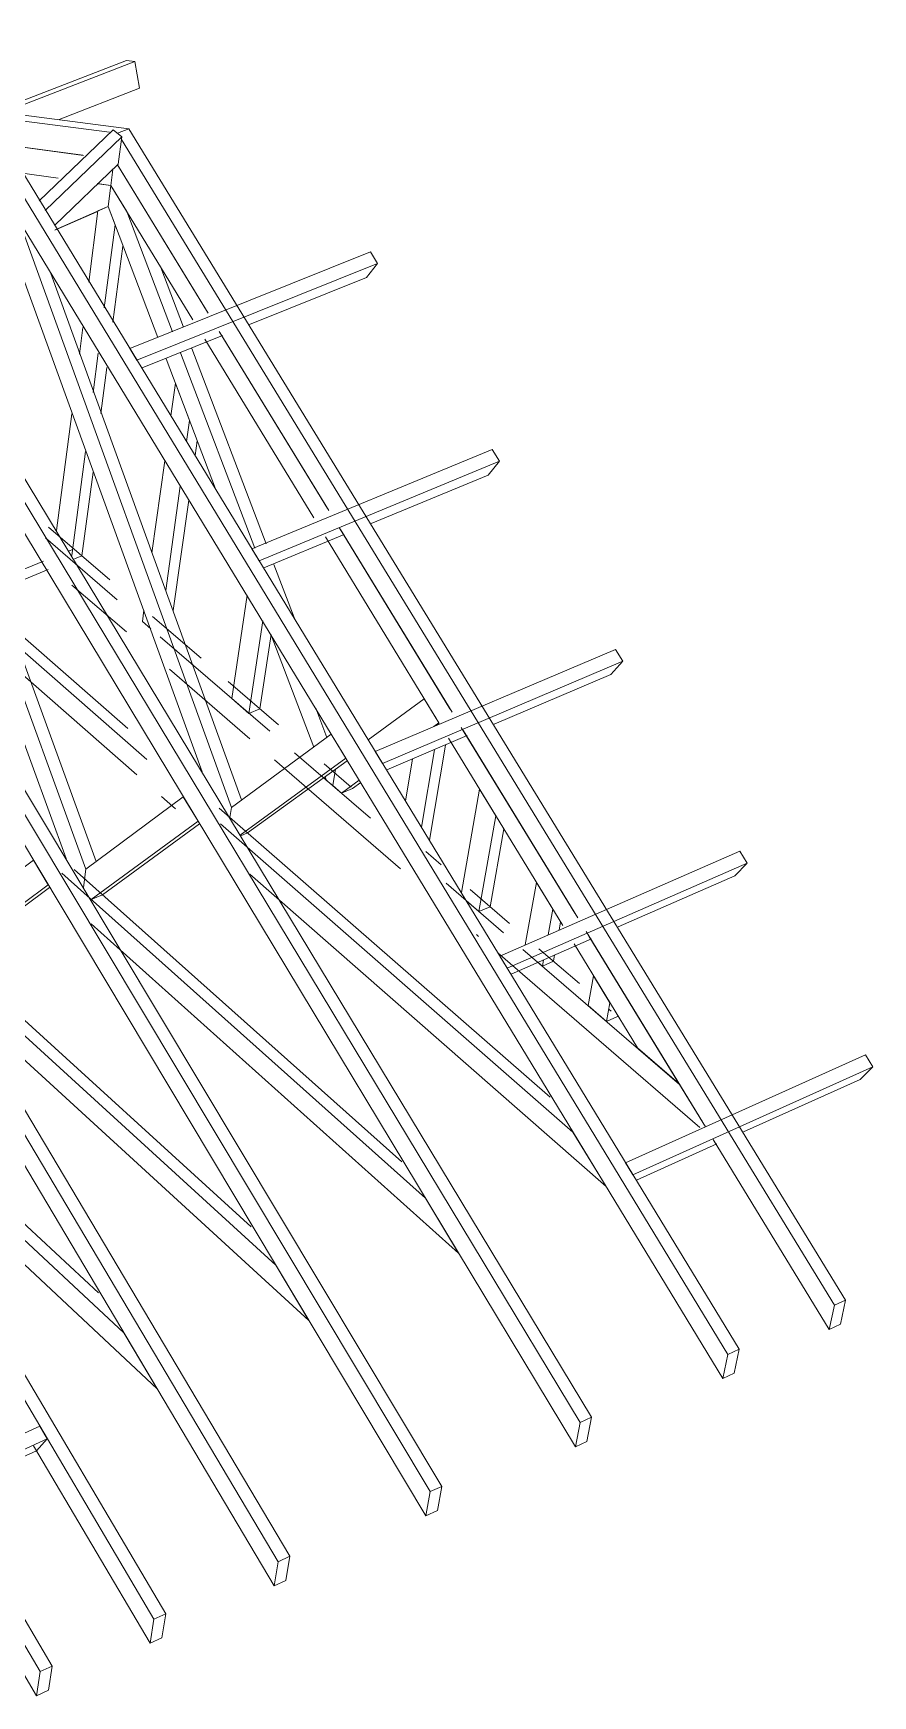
# Model space of a CAD drawing. Header units: inches. Extents: x -562 to 8953, y -6490 to -2066.
# Drawn here: x 2739.9 to 2836.3, y -5221.1 to -5030.4 of the extents above; entities that cross this region are included whole.
import ezdxf

# ---------------------------------------------------------------- set-up
doc = ezdxf.new("R2010")
doc.units = ezdxf.units.IN
doc.header["$MEASUREMENT"] = 0
doc.layers.add('A-COLS', color=52, linetype='Continuous', lineweight=9)

msp = doc.modelspace()

# ---------------------------------------------------------------- linework, layer by layer
at = {"layer": 'A-COLS'}
for p, q in [((2748.67, -5041.72), (2664.5, -5030.81)), ((2665.69, -5030.36), (2750.87, -5041.33)), ((2750.6, -5033.48), (2723.34, -5044.04)), ((2724.26, -5044.17), (2751.55, -5033.59)), ((2750.6, -5033.48), (2751.55, -5033.59)), ((2751.55, -5033.59), (2752.11, -5036.65)), ((2752.11, -5036.65), (2742.87, -5040.24)), ((2740.6, -5049.57), (2749.08, -5041.43)), ((2750.08, -5042.24), (2741.28, -5050.69)), ((2749.08, -5041.43), (2750.08, -5042.24)), ((2749.58, -5041.84), (2750.87, -5041.33)), ((2750.87, -5041.33), (2749.58, -5041.84)), ((2749.66, -5045.4), (2750.08, -5042.24)), ((2831.86, -5176.28), (2750.02, -5042.56)), ((2750.87, -5041.33), (2833.14, -5175.69)), ((2734.35, -5042.85), (2745.61, -5044.35)), ((2745.69, -5044.37), (2734.68, -5042.9)), ((2738.08, -5046.34), (2742.77, -5046.99)), ((2738.58, -5046.13), (2820.92, -5181.33)), ((2742.36, -5052.42), (2749.66, -5045.4)), ((2749.03, -5046.01), (2748.8, -5047.82)), ((2748.8, -5047.82), (2749.03, -5046.01)), ((2759.98, -5062.47), (2749.57, -5045.46)), ((2749.57, -5045.46), (2759.91, -5062.37)), ((2819.62, -5181.93), (2737.28, -5046.64)), ((2747.23, -5047.6), (2748.8, -5047.82)), ((2748.8, -5047.82), (2747.35, -5047.62)), ((2748.8, -5047.82), (2748.49, -5050.22)), ((2748.49, -5050.22), (2748.8, -5047.82)), ((2750.63, -5050.82), (2748.8, -5047.82)), ((2748.8, -5047.82), (2758.23, -5063.25)), ((2736.92, -5049.64), (2819.05, -5184.69)), ((2742.41, -5052.91), (2748.49, -5050.22)), ((2748.49, -5050.22), (2747.33, -5050.74)), ((2749.3, -5052.36), (2748.49, -5050.22)), ((2748.49, -5050.22), (2754.22, -5065.28)), ((2762.65, -5119.17), (2738.28, -5051.88)), ((2747.19, -5050.86), (2742.4, -5052.97)), ((2747.33, -5050.74), (2746.27, -5058.91)), ((2755.89, -5064.61), (2750.63, -5050.82)), ((2802.66, -5189.74), (2720.25, -5053.29)), ((2721.57, -5052.78), (2803.98, -5189.14)), ((2736.58, -5052.41), (2759.3, -5115.1)), ((2748.06, -5061.87), (2749.3, -5052.36)), ((2750.19, -5054.8), (2749.04, -5063.51)), ((2778.6, -5055.44), (2750.99, -5066.51)), ((2778.6, -5055.44), (2779.42, -5056.77)), ((2719.92, -5056.3), (2802.13, -5192.51)), ((2751.81, -5067.86), (2779.42, -5056.77)), ((2754.55, -5057.23), (2757.16, -5064.09)), ((2779.42, -5056.77), (2778.15, -5058.4)), ((2704.32, -5059.52), (2786.8, -5197.06)), ((2719.62, -5059.08), (2743.67, -5125.03)), ((2745.95, -5126.26), (2721.28, -5058.56)), ((2741.94, -5057.92), (2763.81, -5118.32)), ((2764.73, -5063.79), (2778.15, -5058.4)), ((2785.47, -5197.67), (2702.98, -5060.04)), ((2702.69, -5063.05), (2784.97, -5200.44)), ((2725.08, -5064.86), (2747.13, -5125.39)), ((2745.59, -5064.13), (2745.2, -5067.18)), ((2752.39, -5068.75), (2761.64, -5065.04)), ((2759.58, -5065.46), (2772.1, -5085.94)), ((2761.26, -5064.57), (2773.68, -5084.89)), ((2773.83, -5085.13), (2761.33, -5064.69)), ((2768.02, -5205.71), (2685.47, -5066.88)), ((2686.83, -5066.35), (2769.37, -5205.09)), ((2746.78, -5071.57), (2747.37, -5067.07)), ((2751.81, -5067.86), (2750.99, -5066.51)), ((2765.35, -5089.45), (2756.82, -5067.04)), ((2758.09, -5066.53), (2766.62, -5088.93)), ((2748.36, -5068.7), (2747.66, -5073.97)), ((2755.15, -5067.72), (2760.83, -5082.61)), ((2685.22, -5069.9), (2767.56, -5208.48)), ((2756.22, -5070.52), (2755.7, -5074.25)), ((2757.84, -5074.78), (2756.22, -5070.52)), ((2672.52, -5071.94), (2755.11, -5211.67)), ((2753.74, -5212.3), (2671.59, -5073.23)), ((2744.32, -5074.01), (2742.58, -5087.4)), ((2757.51, -5077.18), (2757.84, -5074.78)), ((2740.68, -5218.32), (2658.05, -5077.6)), ((2659.44, -5077.06), (2742.06, -5217.68)), ((2744.33, -5090.26), (2745.9, -5078.34)), ((2758.71, -5077.12), (2758.48, -5078.79)), ((2792.59, -5078.13), (2765, -5089.51)), ((2792.59, -5078.13), (2793.42, -5079.47)), ((2657.87, -5080.62), (2740.28, -5221.08)), ((2746.77, -5080.7), (2745.5, -5090.31)), ((2754.99, -5079.42), (2753.53, -5089.97)), ((2765.83, -5090.87), (2793.42, -5079.47)), ((2793.42, -5079.47), (2792.1, -5081.05)), ((2755.11, -5094.28), (2756.78, -5082.34)), ((2778.69, -5086.6), (2792.1, -5081.05)), ((2757.75, -5083.93), (2755.97, -5096.58)), ((2749.55, -5095.37), (2741.3, -5088.26)), ((2741.67, -5087.01), (2748.71, -5093.06)), ((2766.36, -5091.7), (2775.6, -5087.87)), ((2773.43, -5088.12), (2786.24, -5109.1)), ((2775, -5087.05), (2787.73, -5107.87)), ((2787.97, -5108.26), (2775.16, -5087.31)), ((2744.43, -5089.57), (2744.04, -5089.73)), ((2744.65, -5090.66), (2745.5, -5090.31)), ((2765.83, -5090.87), (2765, -5089.51)), ((2741.07, -5090.94), (2735.72, -5093.13)), ((2741.62, -5091.9), (2736.08, -5094.17)), ((2767.52, -5091.3), (2769.84, -5097.4)), ((2744.35, -5093.66), (2750.6, -5099.05)), ((2733.52, -5095.06), (2750.77, -5110.12)), ((2764.44, -5094.83), (2762.69, -5106.69)), ((2752.96, -5113.67), (2734.37, -5097.42)), ((2752.61, -5096.56), (2752.43, -5097.86)), ((2752.43, -5097.86), (2753.39, -5098.68)), ((2753.61, -5097.28), (2759.18, -5102.07)), ((2764.66, -5108.39), (2766.25, -5097.78)), ((2767.04, -5110.44), (2754.48, -5099.61)), ((2767.2, -5099.35), (2765.92, -5107.86)), ((2767.23, -5099.42), (2772.12, -5112.25)), ((2735.42, -5101.09), (2751.79, -5115.44)), ((2806.72, -5101.04), (2779.15, -5112.75)), ((2806.72, -5101.04), (2807.56, -5102.4)), ((2755.53, -5103.32), (2764.76, -5111.29)), ((2779.99, -5114.13), (2807.56, -5102.4)), ((2807.56, -5102.4), (2806.19, -5103.92)), ((2762.27, -5104.73), (2768.05, -5109.69)), ((2792.8, -5109.63), (2806.19, -5103.92)), ((2762.69, -5106.69), (2764.66, -5108.39)), ((2784.79, -5106.72), (2778.33, -5111.42)), ((2784.79, -5106.72), (2778.33, -5111.42)), ((2786.47, -5109.47), (2784.79, -5106.72)), ((2786.47, -5109.47), (2784.79, -5106.72)), ((2764.66, -5108.39), (2765.92, -5107.86)), ((2773.61, -5111.15), (2772.34, -5107.8)), ((2774.1, -5110.77), (2762.65, -5119.17)), ((2775.78, -5113.54), (2774.1, -5110.77)), ((2780.48, -5114.88), (2789.71, -5110.94)), ((2785.87, -5109.9), (2786.47, -5109.47)), ((2785.87, -5109.9), (2786.47, -5109.47)), ((2786.47, -5109.47), (2785.88, -5109.89)), ((2786.44, -5109.66), (2786.47, -5109.47)), ((2787.55, -5111.24), (2800.69, -5132.73)), ((2789.03, -5109.99), (2802.07, -5131.31)), ((2802.4, -5131.85), (2789.28, -5110.39)), ((2778.63, -5120.42), (2769.9, -5112.9)), ((2779.99, -5114.13), (2779.15, -5112.75)), ((2784.46, -5121.43), (2785.95, -5112.57)), ((2787.23, -5112.03), (2785.39, -5122.92)), ((2763.67, -5122.34), (2775.78, -5113.54)), ((2775.92, -5113.83), (2764.51, -5122.11)), ((2767.59, -5113.73), (2782.05, -5126.22)), ((2773.28, -5114.19), (2776.38, -5116.86)), ((2774.58, -5114.8), (2774.28, -5116.68)), ((2774.28, -5116.68), (2774.58, -5114.8)), ((2774.58, -5114.8), (2774.28, -5116.68)), ((2783.42, -5113.63), (2782.63, -5118.41)), ((2773.42, -5115.65), (2773.58, -5116.07)), ((2773.58, -5116.07), (2774.28, -5116.68)), ((2774.28, -5116.68), (2775.27, -5117.53)), ((2774.28, -5116.68), (2775.27, -5117.53)), ((2775.27, -5117.53), (2777.32, -5116.05)), ((2775.27, -5117.53), (2777.32, -5116.05)), ((2776.53, -5116.99), (2775.27, -5117.53)), ((2776.53, -5116.99), (2775.27, -5117.53)), ((2777.49, -5116.3), (2776.53, -5116.99)), ((2777.49, -5116.3), (2776.53, -5116.99)), ((2757.13, -5117.95), (2745.95, -5126.26)), ((2754.63, -5117.94), (2756.25, -5119.35)), ((2758.82, -5120.74), (2757.13, -5117.95)), ((2791.12, -5117.07), (2789.07, -5128.95)), ((2792.98, -5120.13), (2791.12, -5117.07)), ((2746.57, -5129.75), (2758.82, -5120.74)), ((2761.26, -5119.27), (2799.24, -5152.43)), ((2762.65, -5119.17), (2762.47, -5120.34)), ((2762.47, -5120.34), (2762.65, -5119.17)), ((2791.06, -5131.13), (2792.98, -5120.13)), ((2758.97, -5121.04), (2747.86, -5129.2)), ((2801.85, -5156.42), (2761.4, -5121.04)), ((2764.51, -5122.11), (2763.74, -5122.44)), ((2793.9, -5121.64), (2792.33, -5130.58)), ((2784.96, -5124.23), (2786.74, -5125.77)), ((2820.99, -5124.19), (2793.45, -5136.23)), ((2820.99, -5124.19), (2821.84, -5125.56)), ((2739.93, -5125.23), (2729.03, -5133.44)), ((2741.62, -5128.05), (2739.93, -5125.23)), ((2744.61, -5126.31), (2782.21, -5159.82)), ((2745.95, -5126.26), (2745.67, -5128.36)), ((2745.67, -5128.36), (2745.95, -5126.26)), ((2794.29, -5137.61), (2821.84, -5125.56)), ((2821.84, -5125.56), (2820.43, -5127.03)), ((2729.68, -5136.95), (2741.62, -5128.05)), ((2741.77, -5128.36), (2730.98, -5136.39)), ((2784.92, -5163.99), (2743.18, -5126.72)), ((2764.77, -5126.83), (2805.66, -5162.67)), ((2793.89, -5133.56), (2787.28, -5127.86)), ((2797.65, -5127.77), (2796.37, -5134.95)), ((2799.53, -5130.83), (2797.65, -5127.77)), ((2807.04, -5132.89), (2820.43, -5127.03)), ((2746.43, -5129.63), (2746.57, -5129.75)), ((2747.86, -5129.2), (2746.57, -5129.75)), ((2789.66, -5129.92), (2791.06, -5131.13)), ((2790.05, -5128.61), (2794.57, -5132.5)), ((2791.06, -5131.13), (2792.33, -5130.58)), ((2798.99, -5133.81), (2799.53, -5130.83)), ((2767.74, -5171.67), (2724.64, -5132.36)), ((2727.74, -5133.44), (2764.93, -5167.3)), ((2746.54, -5132.53), (2788.72, -5170.3)), ((2790.79, -5133.77), (2791.02, -5133.97)), ((2800.43, -5132.32), (2800.26, -5133.25)), ((2803.35, -5133.4), (2816.71, -5155.25)), ((2814.02, -5150.85), (2803.68, -5133.95)), ((2793.21, -5135.86), (2816.41, -5155.89)), ((2794.74, -5138.29), (2803.96, -5134.25)), ((2814.08, -5150.95), (2796.09, -5135.46)), ((2797.94, -5135.39), (2802.59, -5139.39)), ((2799.74, -5136.09), (2799.61, -5136.83)), ((2801.97, -5134.83), (2809.24, -5146.74)), ((2794.29, -5137.61), (2793.45, -5136.23)), ((2797.81, -5136.94), (2798.34, -5137.39)), ((2798.34, -5137.39), (2798.47, -5136.65)), ((2798.34, -5137.39), (2799.61, -5136.83)), ((2727.99, -5138.19), (2771.55, -5178.03)), ((2804.22, -5138.51), (2803.59, -5141.91)), ((2806.1, -5141.59), (2804.22, -5138.51)), ((2805.7, -5143.73), (2806.1, -5141.59)), ((2713.21, -5143.06), (2747.4, -5174.88)), ((2803.59, -5141.91), (2805.7, -5143.73)), ((2805.7, -5143.73), (2806.97, -5143.17)), ((2806.02, -5142.35), (2806.24, -5142.54)), ((2807, -5143.05), (2806.97, -5143.17)), ((2750.31, -5179.45), (2715.78, -5147.26)), ((2809.24, -5146.74), (2814.02, -5150.85)), ((2835.41, -5147.57), (2807.89, -5159.94)), ((2808.74, -5161.34), (2836.26, -5148.95)), ((2836.26, -5148.95), (2834.81, -5150.37)), ((2835.41, -5147.57), (2836.26, -5148.95)), ((2817.06, -5155.82), (2814.08, -5150.95)), ((2821.44, -5156.4), (2834.81, -5150.37)), ((2719.22, -5153.25), (2754.13, -5185.87)), ((2805.66, -5162.67), (2801.85, -5156.42)), ((2809.14, -5161.94), (2818.36, -5157.78)), ((2817.96, -5157.29), (2831.26, -5179.05)), ((2808.74, -5161.34), (2807.89, -5159.94)), ((2788.72, -5170.3), (2784.92, -5163.99)), ((2771.55, -5178.03), (2767.74, -5171.67)), ((2833.14, -5175.69), (2831.86, -5176.28)), ((2833.14, -5175.69), (2832.54, -5178.46)), ((2831.26, -5179.05), (2831.86, -5176.28)), ((2754.13, -5185.87), (2750.31, -5179.45)), ((2831.26, -5179.05), (2832.54, -5178.46)), ((2820.92, -5181.33), (2819.62, -5181.93)), ((2820.92, -5181.33), (2820.34, -5184.09)), ((2819.05, -5184.69), (2819.62, -5181.93)), ((2819.05, -5184.69), (2820.34, -5184.09)), ((2803.98, -5189.14), (2802.66, -5189.74)), ((2803.98, -5189.14), (2803.44, -5191.9)), ((2740.67, -5190.16), (2728.98, -5195.42)), ((2740.67, -5190.16), (2741.52, -5191.61)), ((2802.13, -5192.51), (2802.66, -5189.74)), ((2729.84, -5196.88), (2741.52, -5191.61)), ((2730.22, -5197.5), (2740.28, -5192.97)), ((2739.94, -5192.4), (2753.32, -5215.06)), ((2741.52, -5191.61), (2740.28, -5192.97)), ((2802.13, -5192.51), (2803.44, -5191.9)), ((2786.8, -5197.06), (2785.47, -5197.67)), ((2786.8, -5197.06), (2786.3, -5199.82)), ((2784.97, -5200.44), (2785.47, -5197.67)), ((2784.97, -5200.44), (2786.3, -5199.82)), ((2767.56, -5208.48), (2768.02, -5205.71)), ((2769.37, -5205.09), (2768.02, -5205.71)), ((2769.37, -5205.09), (2768.91, -5207.86)), ((2767.56, -5208.48), (2768.91, -5207.86)), ((2753.32, -5215.06), (2753.74, -5212.3)), ((2755.11, -5211.67), (2753.74, -5212.3)), ((2755.11, -5211.67), (2754.68, -5214.43)), ((2753.32, -5215.06), (2754.68, -5214.43)), ((2742.06, -5217.68), (2740.68, -5218.32)), ((2742.06, -5217.68), (2741.66, -5220.45)), ((2740.28, -5221.08), (2740.68, -5218.32)), ((2740.28, -5221.08), (2741.66, -5220.45))]:
    msp.add_line(p, q, dxfattribs=at)

doc.saveas('drawing.dxf')
